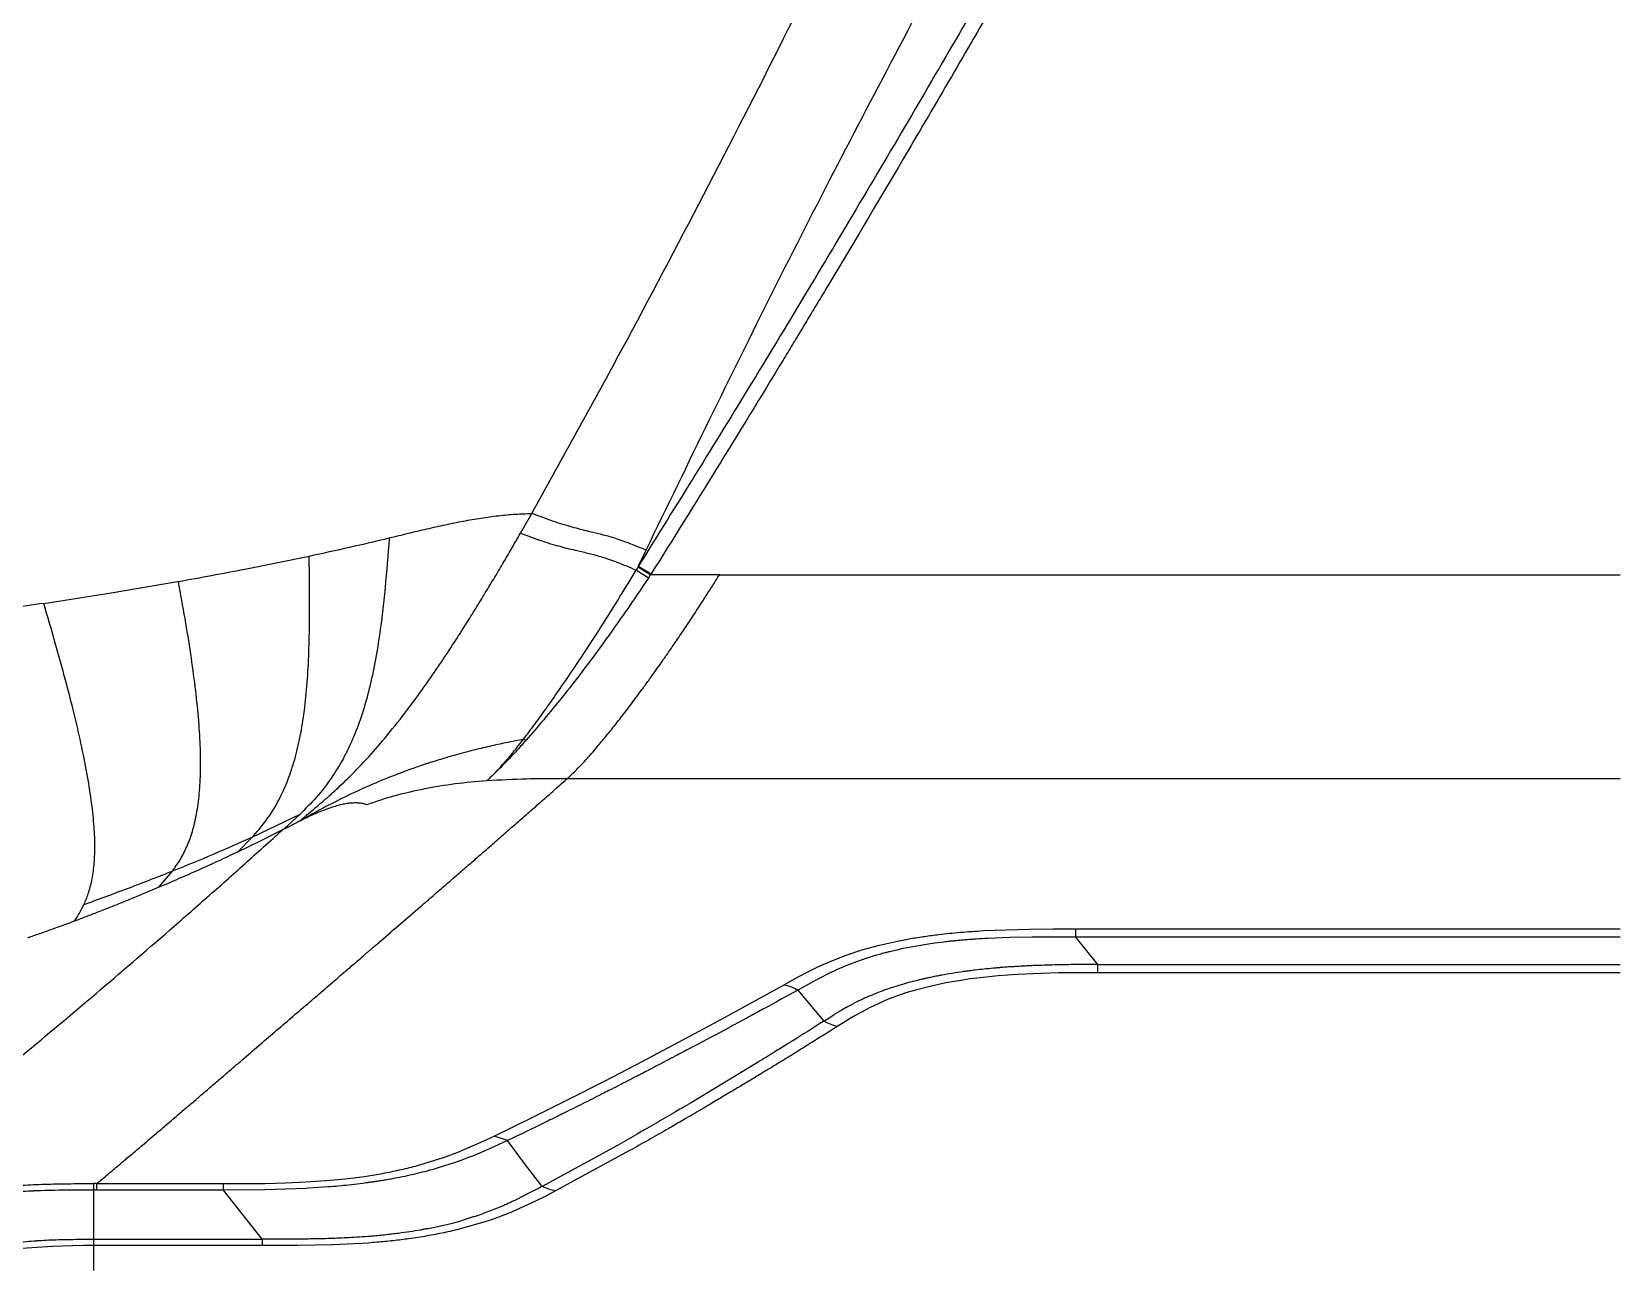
# Model space of a CAD drawing. Extents: x -51 to 27, y -13 to 136.
# Drawn here: x -25.5 to -11.68, y 14.67 to 25.45 of the extents above; entities that cross this region are included whole.
import ezdxf

# ---------------------------------------------------------------- set-up
doc = ezdxf.new("R2010")
doc.units = 0
doc.header["$MEASUREMENT"] = 0
doc.layers.add('GEOMETRY', color=2, linetype='Continuous', lineweight=25)

# ---------------------------------------------------------------- blocks, each defined once
blk = doc.blocks.new('2026 MONTERREY-BLOOM')
at = {"layer": 'GEOMETRY'}
for p, q in [((-9.569, -62.629), (-9.472, -62.457)), ((-11.968, -62.942), (-11.408, -62.828)), ((-8.542, -62.914), (-8.477, -62.778)), ((-8.547, -62.922), (-8.564, -62.95)), ((-8.543, -62.916), (-8.547, -62.922)), ((-8.542, -62.914), (-8.543, -62.916)), ((-8.454, -63.017), (-8.437, -62.991)), ((-8.437, -62.991), (-8.432, -62.983)), ((-7.838, -62.991), (-8.437, -62.991)), ((-7.838, -62.991), (0, -62.991)), ((-13.718, -63.24), (-13.131, -63.148)), ((-13.131, -63.148), (-12.553, -63.05)), ((-9.545, -64.424), (-9.52, -64.429)), ((0, -64.767), (-9.165, -64.767)), ((-11.491, -65.077), (-11.906, -65.277)), ((-11.64, -65.211), (-11.841, -65.312)), ((-12.033, -65.404), (-11.906, -65.277)), ((-11.841, -65.312), (-12.033, -65.404)), ((-12.716, -65.711), (-12.598, -65.571)), ((-12.716, -65.711), (-12.854, -65.769)), ((-6.447, -66.215), (-6.288, -66.179)), ((-5.963, -66.197), (-6.036, -66.208)), ((-5.939, -66.194), (-5.963, -66.197)), ((-5.885, -66.188), (-5.939, -66.194)), ((-5.542, -66.088), (-5.342, -66.08)), ((-5.311, -66.149), (-5.503, -66.156)), ((-5.342, -66.08), (-5.14, -66.075)), ((-5.118, -66.146), (-5.311, -66.149)), ((-5.14, -66.075), (-4.938, -66.073)), ((-5.016, -66.145), (-5.118, -66.146)), ((-4.964, -66.145), (-5.016, -66.145)), ((-4.913, -66.145), (-4.964, -66.145)), ((-4.938, -66.073), (-4.837, -66.073)), ((-4.808, -66.145), (-4.913, -66.145)), ((-4.837, -66.073), (-4.736, -66.073)), ((-4.736, -66.145), (-4.808, -66.145)), ((-4.736, -66.073), (0, -66.073)), ((-4.545, -66.384), (-4.736, -66.145)), ((0, -66.145), (-4.736, -66.145)), ((-6.861, -66.35), (-6.736, -66.302)), ((-6.736, -66.302), (-6.599, -66.256)), ((-6.555, -66.328), (-6.614, -66.348)), ((-6.599, -66.256), (-6.447, -66.215)), ((-6.525, -66.318), (-6.555, -66.328)), ((-6.51, -66.314), (-6.525, -66.318)), ((-6.494, -66.309), (-6.51, -66.314)), ((-6.257, -66.248), (-6.296, -66.257)), ((-6.206, -66.238), (-6.257, -66.248)), ((-6.036, -66.208), (-6.206, -66.238)), ((-7.18, -66.506), (-7.08, -66.453)), ((-7.08, -66.453), (-6.975, -66.4)), ((-6.975, -66.4), (-6.861, -66.35)), ((-6.899, -66.468), (-6.965, -66.501)), ((-6.725, -66.39), (-6.82, -66.43)), ((-6.614, -66.348), (-6.725, -66.39)), ((-5.412, -66.482), (-5.571, -66.498)), ((-5.244, -66.47), (-5.412, -66.482)), ((-5.04, -66.461), (-5.244, -66.47)), ((-4.888, -66.457), (-5.04, -66.461)), ((-4.718, -66.456), (-4.888, -66.457)), ((-4.545, -66.384), (0, -66.384)), ((0, -66.455), (-4.545, -66.455)), ((-7.884, -66.894), (-7.276, -66.56)), ((-7.276, -66.56), (-7.18, -66.506)), ((-7.073, -66.56), (-7.157, -66.606)), ((-7.157, -66.606), (-6.929, -66.875)), ((-7.019, -66.53), (-7.073, -66.56)), ((-6.965, -66.501), (-7.019, -66.53)), ((-6.121, -66.603), (-6.207, -66.628)), ((-6.032, -66.579), (-6.121, -66.603)), ((-5.867, -66.543), (-6.032, -66.579)), ((-5.737, -66.521), (-5.867, -66.543)), ((-5.656, -66.509), (-5.737, -66.521)), ((-5.571, -66.498), (-5.656, -66.509)), ((-6.532, -66.76), (-6.673, -66.836)), ((-6.37, -66.686), (-6.532, -66.76)), ((-6.207, -66.628), (-6.37, -66.686)), ((-8.506, -67.225), (-7.884, -66.894)), ((-6.929, -66.875), (-6.885, -66.847)), ((-6.885, -66.847), (-6.842, -66.82)), ((-6.74, -66.877), (-6.807, -66.919)), ((-6.673, -66.836), (-6.74, -66.877)), ((-8.832, -67.395), (-8.506, -67.225)), ((-7.501, -67.233), (-8.09, -67.589)), ((-9.142, -67.553), (-8.832, -67.395)), ((-9.468, -67.715), (-9.142, -67.553)), ((-9.639, -67.798), (-9.468, -67.715)), ((-9.8, -67.876), (-9.639, -67.798)), ((-10.12, -68.018), (-10.006, -67.971)), ((-10.006, -67.971), (-9.901, -67.924)), ((-9.832, -67.985), (-9.913, -68.02)), ((-9.901, -67.924), (-9.8, -67.876)), ((-9.684, -67.916), (-9.832, -67.985)), ((-9.684, -67.916), (-9.8, -67.876)), ((-9.534, -68.115), (-9.684, -67.916)), ((-8.615, -68), (-9.264, -68.353)), ((-8.732, -67.96), (-9.055, -68.139)), ((-10.484, -68.137), (-10.232, -68.06)), ((-10.138, -68.107), (-10.285, -68.154)), ((-10.232, -68.06), (-10.12, -68.018)), ((-10.08, -68.086), (-10.138, -68.107)), ((-10.051, -68.075), (-10.08, -68.086)), ((-10.037, -68.07), (-10.051, -68.075)), ((-10.03, -68.067), (-10.037, -68.07)), ((-10.023, -68.064), (-10.03, -68.067)), ((-9.988, -68.051), (-10.023, -68.064)), ((-9.913, -68.02), (-9.988, -68.051)), ((-9.382, -68.315), (-9.534, -68.115)), ((-9.055, -68.139), (-9.382, -68.315)), ((-11.615, -68.283), (-11.438, -68.276)), ((-11.438, -68.276), (-11.263, -68.264)), ((-11.263, -68.264), (-11.093, -68.248)), ((-11.093, -68.248), (-10.927, -68.227)), ((-10.927, -68.227), (-10.769, -68.201)), ((-13.256, -68.29), (-13.281, -68.29)), ((-13.281, -68.346), (-13.281, -68.29)), ((-13.281, -68.774), (-13.281, -68.346)), ((-13.256, -68.346), (-13.281, -68.346)), ((-13.256, -68.346), (-13.256, -68.29)), ((-13.256, -68.29), (-12.153, -68.29)), ((-12.153, -68.346), (-13.256, -68.346)), ((-12.153, -68.29), (-12.011, -68.289)), ((-12.153, -68.346), (-12.153, -68.29)), ((-11.79, -68.344), (-12.153, -68.346)), ((-11.817, -68.774), (-12.153, -68.346)), ((-12.011, -68.289), (-11.904, -68.289)), ((-11.904, -68.289), (-11.794, -68.288)), ((-11.794, -68.288), (-11.615, -68.283)), ((-11.432, -68.332), (-11.79, -68.344)), ((-11.418, -68.331), (-11.432, -68.332)), ((-11.241, -68.319), (-11.418, -68.331)), ((-10.938, -68.288), (-11.065, -68.303)), ((-9.35, -68.398), (-9.44, -68.444)), ((-9.264, -68.353), (-9.35, -68.398)), ((-9.44, -68.444), (-9.635, -68.533)), ((-10.371, -68.681), (-10.29, -68.664)), ((-10.29, -68.664), (-10.255, -68.656)), ((-10.255, -68.656), (-10.239, -68.653)), ((-10.239, -68.653), (-10.225, -68.649)), ((-10.225, -68.649), (-10.173, -68.637)), ((-10.173, -68.637), (-10.13, -68.625)), ((-10.13, -68.625), (-10.087, -68.613)), ((-9.889, -68.627), (-10.094, -68.685)), ((-13.468, -68.831), (-13.642, -68.836)), ((-13.376, -68.83), (-13.468, -68.831)), ((-13.281, -68.83), (-13.376, -68.83)), ((-13.281, -68.83), (-13.281, -68.774)), ((-13.281, -68.774), (-11.817, -68.774)), ((-13.281, -69.045), (-13.281, -68.83)), ((-11.817, -68.83), (-13.281, -68.83)), ((-11.817, -68.774), (-11.817, -68.83)), ((-11.665, -68.83), (-11.817, -68.83)), ((-11.511, -68.829), (-11.665, -68.83)), ((-11.356, -68.827), (-11.511, -68.829)), ((-11.201, -68.823), (-11.356, -68.827)), ((-10.892, -68.807), (-11.201, -68.823)), ((-13.642, -68.836), (-13.956, -68.859))]:
    blk.add_line(p, q, dxfattribs=at)
for points, knots in [([(36.859, -38.985), (36.859, -39.022), (36.859, -39.104), (36.859, -39.239), (36.859, -39.396), (36.859, -39.568), (36.859, -39.736), (36.859, -39.877), (36.859, -39.976), (36.859, -40.077), (36.859, -40.194), (36.859, -40.34), (36.859, -40.483), (36.859, -40.621), (36.859, -40.823), (36.859, -41.098), (36.859, -41.453), (36.859, -41.82), (36.858, -42.212), (36.858, -42.618), (36.857, -43.039), (36.855, -43.462), (36.854, -43.893), (36.852, -44.335), (36.849, -45.064), (36.843, -46.07), (36.836, -47.022), (36.831, -47.633), (36.828, -47.913), (36.826, -48.213), (36.822, -48.535), (36.819, -48.88), (36.815, -49.226), (36.807, -49.906), (36.793, -50.909), (36.772, -52.226), (36.748, -53.511), (36.723, -54.715), (36.695, -55.842), (36.674, -56.641), (36.659, -57.171), (36.651, -57.441), (36.643, -57.709), (36.634, -57.975), (36.626, -58.239), (36.607, -58.826), (36.576, -59.723), (36.54, -60.635), (36.515, -61.236), (36.502, -61.54), (36.489, -61.84), (36.474, -62.155), (36.458, -62.501), (36.434, -63.003), (36.402, -63.633), (36.361, -64.364), (36.324, -64.988), (36.291, -65.509), (36.264, -65.92), (36.245, -66.194), (36.235, -66.339), (36.232, -66.374), (36.23, -66.409), (36.227, -66.443), (36.224, -66.478), (36.222, -66.512), (36.219, -66.547), (36.202, -66.781), (36.169, -67.208), (36.117, -67.82), (36.064, -68.396), (36.011, -68.934), (35.958, -69.431), (35.907, -69.882), (35.858, -70.263), (35.795, -70.569), (35.731, -70.824), (35.665, -71.043), (35.608, -71.209), (35.566, -71.323), (35.532, -71.409), (35.497, -71.495), (35.461, -71.58), (35.423, -71.664), (35.351, -71.817), (35.28, -71.955), (35.211, -72.079), (35.186, -72.123), (35.158, -72.17), (35.119, -72.236), (34.999, -72.43), (34.784, -72.739), (34.483, -73.096), (34.184, -73.398), (33.895, -73.652), (33.59, -73.886), (33.269, -74.098), (32.934, -74.287), (32.564, -74.465), (32.157, -74.623), (31.712, -74.754), (31.259, -74.849), (30.8, -74.902), (30.344, -74.954), (29.886, -75.002), (29.441, -75.046), (29.006, -75.087), (28.583, -75.124), (28.161, -75.158), (27.739, -75.191), (27.315, -75.223), (26.731, -75.263), (25.992, -75.311), (25.095, -75.363), (24.191, -75.41), (23.309, -75.453), (22.377, -75.495), (21.391, -75.536), (20.304, -75.576), (19.184, -75.614), (18.079, -75.647), (16.991, -75.677), (16.207, -75.696), (15.689, -75.708), (15.444, -75.713), (15.198, -75.719), (14.951, -75.724), (14.703, -75.729), (14.453, -75.734), (13.759, -75.748), (12.604, -75.768), (11.388, -75.786), (10.554, -75.796), (10.116, -75.801), (9.68, -75.806), (9.248, -75.81), (8.828, -75.814), (8.28, -75.819), (7.585, -75.825), (6.735, -75.83), (5.853, -75.835), (4.966, -75.839), (3.975, -75.842), (2.91, -75.844), (1.754, -75.846), (0.609, -75.847), (-0.455, -75.847), (-1.44, -75.846), (-2.343, -75.845), (-3.238, -75.843), (-3.829, -75.842), (-4.118, -75.841)], [0, 0, 0, 0, 0.0015205, 0.0033457, 0.0054756, 0.007915, 0.0103829, 0.0122963, 0.0136552, 0.0144139, 0.0164289, 0.0184285, 0.0203659, 0.0222411, 0.0240541, 0.0286038, 0.0334271, 0.0385312, 0.0435423, 0.0493867, 0.0550992, 0.0606799, 0.0666233, 0.0726617, 0.0786535, 0.0963497, 0.113627, 0.1174481, 0.121248, 0.1250268, 0.1296573, 0.1343866, 0.1390883, 0.1437626, 0.1620811, 0.1799649, 0.1974138, 0.2144282, 0.2290414, 0.2433183, 0.2470019, 0.2506624, 0.2542999, 0.2579143, 0.2615057, 0.265074, 0.2818429, 0.2980744, 0.3022367, 0.3063621, 0.3104507, 0.3145025, 0.3191882, 0.3245637, 0.3349686, 0.3449124, 0.3543951, 0.3604013, 0.3662067, 0.3711496, 0.3716267, 0.3721023, 0.3725764, 0.3730489, 0.37352, 0.3739896, 0.3744577, 0.3749243, 0.3835541, 0.3918977, 0.3999554, 0.4071383, 0.4139151, 0.4202961, 0.4256539, 0.4295637, 0.4329884, 0.436386, 0.4388658, 0.4401192, 0.4413721, 0.4426249, 0.443878, 0.4451317, 0.4463864, 0.4507691, 0.4514578, 0.4521466, 0.4528356, 0.4537108, 0.455254, 0.4621392, 0.4690242, 0.4742408, 0.4794587, 0.4846756, 0.4898923, 0.4951112, 0.5003286, 0.5066101, 0.5128922, 0.519174, 0.5254609, 0.5317008, 0.5378835, 0.5442016, 0.5499516, 0.55566, 0.5615042, 0.5671845, 0.5729289, 0.5788098, 0.5910574, 0.6030653, 0.6154142, 0.6279319, 0.6390692, 0.6533928, 0.6681633, 0.6833808, 0.6990455, 0.7132005, 0.7277021, 0.7310052, 0.7343258, 0.7376638, 0.7410194, 0.7443924, 0.7477829, 0.7511908, 0.7726989, 0.7948379, 0.8007406, 0.8066865, 0.8126757, 0.8184869, 0.8242755, 0.829799, 0.8408264, 0.8525895, 0.8644161, 0.8767764, 0.8887042, 0.904785, 0.9201624, 0.9358208, 0.9514061, 0.963534, 0.9759348, 0.9882033, 1, 1, 1, 1]), ([(36.643, -38.985), (36.643, -39.828), (36.644, -41.551), (36.638, -44.154), (36.623, -46.796), (36.598, -49.436), (36.56, -52.073), (36.508, -54.709), (36.443, -57.234), (36.364, -59.65), (36.27, -61.957), (36.155, -64.262), (36.031, -66.228), (35.9, -67.852), (35.802, -68.877), (35.716, -69.638), (35.663, -70.134), (35.567, -70.618), (35.44, -71.049), (35.293, -71.432), (35.137, -71.768), (34.958, -72.092), (34.757, -72.403), (34.535, -72.7), (34.293, -72.981), (34.032, -73.244), (33.754, -73.488), (33.46, -73.713), (33.15, -73.917), (32.828, -74.099), (32.47, -74.269), (32.078, -74.421), (31.65, -74.547), (31.21, -74.637), (30.76, -74.689), (30.304, -74.741), (29.845, -74.789), (29.117, -74.861), (28.118, -74.947), (26.517, -75.064), (24.581, -75.177), (22.165, -75.291), (19.603, -75.387), (16.893, -75.466), (14.119, -75.527), (11.282, -75.573), (9.295, -75.594), (8.222, -75.603), (8.062, -75.605), (7.902, -75.606), (7.75, -75.607), (7.619, -75.608), (7.509, -75.609), (7.406, -75.61), (7.287, -75.61), (6.823, -75.614), (5.731, -75.62), (3.332, -75.628), (-0.049, -75.632), (-2.762, -75.627), (-4.118, -75.625)], [0, 0, 0, 0, 0.034488, 0.070526, 0.106569, 0.142591, 0.178588, 0.214528, 0.250471, 0.281965, 0.313469, 0.344975, 0.376447, 0.394063, 0.411668, 0.418581, 0.425411, 0.432079, 0.438744, 0.443794, 0.448844, 0.453894, 0.458943, 0.463993, 0.469043, 0.474092, 0.479142, 0.484192, 0.489242, 0.494293, 0.499343, 0.505424, 0.511505, 0.517586, 0.523766, 0.530042, 0.536349, 0.542658, 0.560012, 0.577374, 0.608371, 0.639386, 0.67635, 0.71332, 0.75032, 0.789907, 0.829466, 0.831649, 0.833831, 0.836013, 0.838185, 0.84005, 0.841408, 0.842657, 0.844259, 0.846315, 0.861623, 0.88897, 0.944497, 1, 1, 1, 1]), ([(-4.702, -56.446), (-5.012, -56.991), (-5.632, -58.081), (-6.583, -59.703), (-7.549, -61.317), (-8.211, -62.382), (-8.542, -62.914)], [0, 0, 0, 0, 0.249968, 0.49996, 0.750018, 1, 1, 1, 1]), ([(-4.589, -56.51), (-4.858, -56.983), (-5.388, -57.915), (-6.155, -59.232), (-6.68, -60.117), (-6.963, -60.589), (-7.04, -60.717), (-7.106, -60.827), (-7.161, -60.917), (-7.203, -60.988), (-7.244, -61.055), (-7.463, -61.417), (-7.856, -62.061), (-8.242, -62.679), (-8.432, -62.983)], [0, 0, 0, 0, 0.216917, 0.427304, 0.607056, 0.626919, 0.646717, 0.666452, 0.678175, 0.688728, 0.69926, 0.709773, 0.856919, 1, 1, 1, 1]), ([(-9.472, -62.457), (-9.223, -62.009), (-8.728, -61.117), (-8.015, -59.767), (-7.321, -58.415), (-6.874, -57.507), (-6.651, -57.054)], [0, 0, 0, 0, 0.251943, 0.501068, 0.75051, 1, 1, 1, 1]), ([(-8.477, -62.778), (-8.293, -62.398), (-7.928, -61.644), (-7.375, -60.523), (-6.811, -59.419), (-6.235, -58.324), (-5.852, -57.597), (-5.66, -57.234)], [0, 0, 0, 0, 0.202227, 0.401842, 0.601339, 0.800714, 1, 1, 1, 1]), ([(-10.711, -62.67), (-10.656, -62.657), (-10.547, -62.63), (-10.384, -62.591), (-10.224, -62.555), (-10.092, -62.528), (-9.99, -62.51), (-9.913, -62.497), (-9.838, -62.486), (-9.762, -62.477), (-9.687, -62.469), (-9.614, -62.463), (-9.543, -62.46), (-9.495, -62.458), (-9.472, -62.457)], [0, 0, 0, 0, 0.124993, 0.249986, 0.378048, 0.500004, 0.562892, 0.625003, 0.687225, 0.750004, 0.814111, 0.875007, 0.937503, 1, 1, 1, 1]), ([(-8.477, -62.778), (-8.531, -62.755), (-8.64, -62.709), (-8.767, -62.667), (-8.877, -62.637), (-8.99, -62.611), (-9.117, -62.579), (-9.277, -62.531), (-9.407, -62.482), (-9.472, -62.457)], [0, 0, 0, 0, 0.124652, 0.249574, 0.374272, 0.498918, 0.665185, 0.832865, 1, 1, 1, 1]), ([(-11.495, -65.137), (-11.477, -65.122), (-11.442, -65.092), (-11.386, -65.045), (-11.327, -64.996), (-11.265, -64.943), (-11.202, -64.887), (-11.138, -64.827), (-11.042, -64.736), (-10.912, -64.602), (-10.746, -64.411), (-10.59, -64.216), (-10.447, -64.023), (-10.319, -63.842), (-10.191, -63.65), (-10.078, -63.475), (-9.98, -63.319), (-9.896, -63.183), (-9.814, -63.047), (-9.733, -62.912), (-9.652, -62.773), (-9.598, -62.679), (-9.569, -62.629)], [0, 0, 0, 0, 0.035755, 0.0714179, 0.1071353, 0.1432993, 0.1794997, 0.2150496, 0.2499818, 0.3334106, 0.4166494, 0.5000258, 0.56191, 0.6250643, 0.6861844, 0.7500732, 0.7911735, 0.8326818, 0.875053, 0.9157449, 0.955247, 1, 1, 1, 1]), ([(-10.711, -62.67), (-10.723, -62.816), (-10.746, -63.107), (-10.788, -63.475), (-10.838, -63.774), (-10.89, -64.013), (-10.954, -64.23), (-11.028, -64.425), (-11.112, -64.597), (-11.217, -64.77), (-11.345, -64.934), (-11.443, -65.03), (-11.491, -65.077)], [0, 0, 0, 0, 0.1331324, 0.2642339, 0.3506503, 0.4362329, 0.5208643, 0.6044083, 0.6867125, 0.7676318, 0.886013, 1, 1, 1, 1]), ([(-11.408, -62.828), (-11.29, -62.802), (-11.054, -62.751), (-10.825, -62.697), (-10.711, -62.67)], [0, 0, 0, 0, 0.501606, 1, 1, 1, 1]), ([(-9.569, -62.629), (-9.505, -62.653), (-9.376, -62.701), (-9.217, -62.748), (-9.089, -62.778), (-8.974, -62.804), (-8.861, -62.835), (-8.731, -62.878), (-8.62, -62.926), (-8.564, -62.95)], [0, 0, 0, 0, 0.167133, 0.334828, 0.501098, 0.625741, 0.750431, 0.875341, 1, 1, 1, 1]), ([(-11.906, -65.277), (-11.865, -65.231), (-11.782, -65.137), (-11.679, -64.973), (-11.599, -64.798), (-11.539, -64.624), (-11.49, -64.426), (-11.452, -64.205), (-11.426, -63.962), (-11.411, -63.701), (-11.404, -63.423), (-11.404, -63.131), (-11.407, -62.929), (-11.408, -62.828)], [0, 0, 0, 0, 0.115619, 0.234258, 0.314761, 0.396318, 0.478941, 0.562663, 0.647532, 0.733599, 0.820953, 0.909706, 1, 1, 1, 1]), ([(-12.546, -63.049), (-12.449, -63.032), (-12.255, -62.997), (-12.064, -62.96), (-11.968, -62.942)], [0, 0, 0, 0, 0.496505, 1, 1, 1, 1]), ([(-9.545, -64.425), (-9.511, -64.38), (-9.444, -64.292), (-9.336, -64.142), (-9.223, -63.98), (-9.102, -63.802), (-8.974, -63.609), (-8.84, -63.401), (-8.702, -63.18), (-8.611, -63.027), (-8.564, -62.95)], [0, 0, 0, 0, 0.1148283, 0.229166, 0.3459762, 0.4671598, 0.5935364, 0.7250882, 0.8609494, 1, 1, 1, 1]), ([(-8.454, -63.017), (-8.52, -63.115), (-8.651, -63.307), (-8.844, -63.581), (-9.029, -63.831), (-9.204, -64.055), (-9.369, -64.256), (-9.47, -64.372), (-9.52, -64.43)], [0, 0, 0, 0, 0.183962, 0.36213, 0.531875, 0.692609, 0.846601, 1, 1, 1, 1]), ([(-9.165, -64.767), (-9.141, -64.745), (-9.091, -64.699), (-9.001, -64.604), (-8.912, -64.502), (-8.827, -64.399), (-8.748, -64.301), (-8.661, -64.189), (-8.583, -64.086), (-8.516, -63.995), (-8.46, -63.919), (-8.405, -63.842), (-8.35, -63.764), (-8.294, -63.684), (-8.227, -63.587), (-8.156, -63.482), (-8.093, -63.387), (-8.049, -63.32), (-8.017, -63.271), (-7.987, -63.224), (-7.954, -63.174), (-7.923, -63.125), (-7.893, -63.079), (-7.865, -63.034), (-7.847, -63.005), (-7.838, -62.991)], [0, 0, 0, 0, 0.078357, 0.161277, 0.248932, 0.305879, 0.366416, 0.430569, 0.498358, 0.534619, 0.573339, 0.614517, 0.649146, 0.686771, 0.729955, 0.784995, 0.832427, 0.858745, 0.874726, 0.897931, 0.920205, 0.941549, 0.961963, 0.981447, 1, 1, 1, 1]), ([(-8.564, -62.95), (-8.547, -62.961), (-8.513, -62.981), (-8.473, -63.005), (-8.454, -63.017)], [0, 0, 0, 0, 0.526641, 1, 1, 1, 1]), ([(-12.598, -65.571), (-12.576, -65.539), (-12.531, -65.476), (-12.472, -65.363), (-12.423, -65.23), (-12.386, -65.076), (-12.362, -64.899), (-12.351, -64.698), (-12.354, -64.476), (-12.37, -64.23), (-12.399, -63.964), (-12.438, -63.676), (-12.488, -63.37), (-12.526, -63.157), (-12.546, -63.049)], [0, 0, 0, 0, 0.0822867, 0.1634717, 0.2436015, 0.3229183, 0.4018841, 0.4811069, 0.5613238, 0.6432771, 0.7276422, 0.8149749, 0.905677, 1, 1, 1, 1]), ([(-12.553, -63.05), (-12.551, -63.05), (-12.549, -63.049), (-12.547, -63.049), (-12.546, -63.049)], [0, 0, 0, 0, 0.500006, 1, 1, 1, 1]), ([(-13.718, -63.24), (-13.814, -63.254), (-13.914, -63.269), (-14.039, -63.288), (-14.136, -63.302), (-14.229, -63.316), (-14.298, -63.326)], [0, 0, 0, 0, 0.499998, 0.517478, 0.647239, 1, 1, 1, 1]), ([(-13.37, -65.864), (-13.356, -65.833), (-13.329, -65.77), (-13.298, -65.656), (-13.278, -65.523), (-13.271, -65.367), (-13.277, -65.186), (-13.299, -64.98), (-13.335, -64.748), (-13.385, -64.491), (-13.45, -64.21), (-13.528, -63.906), (-13.618, -63.581), (-13.684, -63.355), (-13.718, -63.24)], [0, 0, 0, 0, 0.083794, 0.1654, 0.245134, 0.323523, 0.401288, 0.479297, 0.558486, 0.63977, 0.723969, 0.811758, 0.903645, 1, 1, 1, 1]), ([(-9.545, -64.425), (-9.58, -64.431), (-9.66, -64.446), (-9.788, -64.473), (-9.923, -64.504), (-10.041, -64.534), (-10.146, -64.563), (-10.268, -64.598), (-10.4, -64.64), (-10.586, -64.705), (-10.796, -64.786), (-11.039, -64.895), (-11.27, -65.011), (-11.418, -65.094), (-11.495, -65.137)], [0, 0, 0, 0, 0.049621, 0.114386, 0.184816, 0.245702, 0.285602, 0.338845, 0.426711, 0.482359, 0.621077, 0.74902, 0.869011, 1, 1, 1, 1]), ([(-9.843, -64.765), (-9.832, -64.755), (-9.814, -64.739), (-9.792, -64.716), (-9.776, -64.698), (-9.759, -64.681), (-9.737, -64.657), (-9.712, -64.629), (-9.68, -64.592), (-9.643, -64.548), (-9.596, -64.491), (-9.563, -64.448), (-9.545, -64.424)], [0, 0, 0, 0, 0.125827, 0.208517, 0.248067, 0.309636, 0.387653, 0.47618, 0.560203, 0.706866, 0.831442, 1, 1, 1, 1]), ([(-9.52, -64.429), (-9.546, -64.459), (-9.595, -64.514), (-9.665, -64.589), (-9.729, -64.655), (-9.791, -64.716), (-9.825, -64.749), (-9.843, -64.765)], [0, 0, 0, 0, 0.209041, 0.400232, 0.601042, 0.794442, 1, 1, 1, 1]), ([(-13.256, -68.29), (-13.235, -68.272), (-13.198, -68.242), (-13.146, -68.198), (-13.098, -68.157), (-13.049, -68.116), (-13.001, -68.075), (-12.954, -68.036), (-12.907, -67.996), (-12.852, -67.949), (-12.789, -67.896), (-12.726, -67.842), (-12.666, -67.791), (-12.609, -67.742), (-12.543, -67.686), (-12.468, -67.622), (-12.382, -67.549), (-12.294, -67.473), (-12.208, -67.399), (-12.126, -67.329), (-12.049, -67.263), (-11.904, -67.138), (-11.688, -66.953), (-11.477, -66.772), (-11.337, -66.652), (-11.27, -66.594), (-11.209, -66.542), (-11.154, -66.494), (-11.106, -66.453), (-11.061, -66.415), (-10.995, -66.358), (-10.941, -66.311), (-10.897, -66.273), (-10.886, -66.264), (-10.875, -66.255), (-10.861, -66.242), (-10.841, -66.225), (-10.815, -66.203), (-10.737, -66.135), (-10.613, -66.028), (-10.46, -65.896), (-10.329, -65.783), (-10.22, -65.689), (-10.119, -65.602), (-10.025, -65.52), (-9.928, -65.436), (-9.827, -65.348), (-9.721, -65.255), (-9.614, -65.162), (-9.506, -65.067), (-9.397, -64.971), (-9.283, -64.871), (-9.206, -64.803), (-9.165, -64.767)], [0, 0, 0, 0, 0.014779, 0.026334, 0.037094, 0.049527, 0.061512, 0.071924, 0.083134, 0.095306, 0.111972, 0.12848, 0.141584, 0.155407, 0.169949, 0.18954, 0.210302, 0.232233, 0.25421, 0.272908, 0.291788, 0.310848, 0.378978, 0.449318, 0.465412, 0.481618, 0.497936, 0.51044, 0.52192, 0.532904, 0.543392, 0.570064, 0.572816, 0.575519, 0.578173, 0.580779, 0.585765, 0.592886, 0.599956, 0.643014, 0.684117, 0.712278, 0.739442, 0.763998, 0.786788, 0.808957, 0.835794, 0.86166, 0.887801, 0.914943, 0.942342, 0.969013, 1, 1, 1, 1]), ([(-9.864, -64.784), (-9.955, -64.792), (-10.137, -64.808), (-10.403, -64.852), (-10.661, -64.911), (-10.826, -64.965), (-10.908, -64.992)], [0, 0, 0, 0, 0.2585238, 0.5113532, 0.7588205, 1, 1, 1, 1]), ([(-9.864, -64.784), (-9.86, -64.781), (-9.853, -64.775), (-9.846, -64.769), (-9.843, -64.766)], [0, 0, 0, 0, 0.4928382, 1, 1, 1, 1]), ([(-9.165, -64.767), (-9.165, -64.767), (-9.168, -64.767), (-9.176, -64.767), (-9.206, -64.767), (-9.32, -64.767), (-9.545, -64.767), (-9.747, -64.778), (-9.864, -64.784)], [0, 0, 0, 0, 0.001207, 0.010404, 0.035679, 0.130855, 0.500024, 1, 1, 1, 1]), ([(-11.545, -65.127), (-11.535, -65.119), (-11.517, -65.102), (-11.499, -65.085), (-11.491, -65.077)], [0, 0, 0, 0, 0.500571, 1, 1, 1, 1]), ([(-10.908, -64.992), (-10.917, -64.989), (-10.936, -64.983), (-10.968, -64.978), (-11.005, -64.977), (-11.045, -64.978), (-11.089, -64.984), (-11.135, -64.993), (-11.181, -65.006), (-11.228, -65.021), (-11.278, -65.039), (-11.329, -65.06), (-11.383, -65.083), (-11.438, -65.109), (-11.476, -65.128), (-11.495, -65.137)], [0, 0, 0, 0, 0.084366, 0.16668, 0.249982, 0.333941, 0.416628, 0.49999, 0.571395, 0.642374, 0.713471, 0.786179, 0.85742, 0.927857, 1, 1, 1, 1]), ([(-16.247, -69.006), (-16.171, -68.952), (-16.019, -68.845), (-15.797, -68.681), (-15.579, -68.517), (-15.36, -68.349), (-15.143, -68.179), (-14.912, -67.996), (-14.669, -67.802), (-14.415, -67.595), (-14.16, -67.386), (-13.776, -67.068), (-13.262, -66.636), (-12.782, -66.223), (-12.46, -65.942), (-12.295, -65.797), (-12.131, -65.652), (-11.967, -65.506), (-11.804, -65.359), (-11.695, -65.261), (-11.64, -65.211)], [0, 0, 0, 0, 0.046299, 0.092775, 0.139266, 0.184925, 0.232526, 0.27923, 0.334077, 0.389703, 0.444303, 0.5, 0.640048, 0.780142, 0.816858, 0.853443, 0.889956, 0.926631, 0.963101, 1, 1, 1, 1]), ([(-11.633, -65.208), (-11.635, -65.208), (-11.637, -65.209), (-11.639, -65.211), (-11.64, -65.211)], [0, 0, 0, 0, 0.500002, 1, 1, 1, 1]), ([(-11.633, -65.208), (-11.625, -65.2), (-11.61, -65.186), (-11.594, -65.172), (-11.586, -65.164)], [0, 0, 0, 0, 0.500152, 1, 1, 1, 1]), ([(-11.586, -65.164), (-11.579, -65.158), (-11.565, -65.146), (-11.551, -65.133), (-11.545, -65.127)], [0, 0, 0, 0, 0.500267, 1, 1, 1, 1]), ([(-11.906, -65.277), (-12.017, -65.326), (-12.238, -65.426), (-12.478, -65.523), (-12.598, -65.571)], [0, 0, 0, 0, 0.5002772, 1, 1, 1, 1]), ([(-12.038, -65.407), (-12.092, -65.432), (-12.2, -65.484), (-12.314, -65.535), (-12.37, -65.561)], [0, 0, 0, 0, 0.5000001, 1, 1, 1, 1]), ([(-12.033, -65.404), (-12.034, -65.405), (-12.035, -65.406), (-12.037, -65.406), (-12.038, -65.407)], [0, 0, 0, 0, 0.500063, 1, 1, 1, 1]), ([(-12.598, -65.571), (-12.722, -65.62), (-12.969, -65.717), (-13.237, -65.815), (-13.37, -65.864)], [0, 0, 0, 0, 0.503093, 1, 1, 1, 1]), ([(-12.37, -65.561), (-12.427, -65.586), (-12.512, -65.623), (-12.628, -65.674), (-12.686, -65.699), (-12.716, -65.711)], [0, 0, 0, 0, 0.499993, 0.749997, 1, 1, 1, 1]), ([(-12.854, -65.769), (-12.886, -65.783), (-12.952, -65.81), (-13.018, -65.837), (-13.052, -65.85)], [0, 0, 0, 0, 0.499998, 1, 1, 1, 1]), ([(-13.449, -66.005), (-13.435, -65.983), (-13.408, -65.938), (-13.383, -65.889), (-13.37, -65.864)], [0, 0, 0, 0, 0.5055639, 1, 1, 1, 1]), ([(-13.553, -66.044), (-13.57, -66.05), (-13.604, -66.062), (-13.639, -66.075), (-13.656, -66.081)], [0, 0, 0, 0, 0.500663, 1, 1, 1, 1]), ([(-13.449, -66.005), (-13.466, -66.012), (-13.501, -66.025), (-13.535, -66.037), (-13.553, -66.044)], [0, 0, 0, 0, 0.501463, 1, 1, 1, 1]), ([(-13.656, -66.081), (-13.69, -66.093), (-13.757, -66.117), (-13.825, -66.14), (-13.859, -66.151)], [0, 0, 0, 0, 0.499719, 1, 1, 1, 1]), ([(-6.288, -66.179), (-6.269, -66.175), (-6.231, -66.168), (-6.173, -66.157), (-6.113, -66.147), (-6.053, -66.138), (-5.992, -66.13), (-5.951, -66.125), (-5.93, -66.122)], [0, 0, 0, 0, 0.167227, 0.333156, 0.499998, 0.672455, 0.833254, 1, 1, 1, 1]), ([(-5.93, -66.122), (-5.868, -66.115), (-5.741, -66.101), (-5.609, -66.093), (-5.542, -66.088)], [0, 0, 0, 0, 0.491581, 1, 1, 1, 1]), ([(-5.701, -66.169), (-5.717, -66.171), (-5.744, -66.173), (-5.773, -66.176), (-5.788, -66.177), (-5.792, -66.178), (-5.793, -66.178), (-5.795, -66.178), (-5.811, -66.179), (-5.841, -66.183), (-5.87, -66.186), (-5.885, -66.188)], [0, 0, 0, 0, 0.249998, 0.432878, 0.480863, 0.494035, 0.497918, 0.500001, 0.526321, 0.750002, 1, 1, 1, 1]), ([(-5.503, -66.156), (-5.536, -66.158), (-5.57, -66.16), (-5.603, -66.162), (-5.604, -66.162), (-5.609, -66.162), (-5.625, -66.164), (-5.656, -66.166), (-5.685, -66.168), (-5.701, -66.169)], [0, 0, 0, 0, 0.499988, 0.500467, 0.504748, 0.517089, 0.564503, 0.749996, 1, 1, 1, 1]), ([(-6.296, -66.257), (-6.313, -66.261), (-6.342, -66.268), (-6.374, -66.276), (-6.39, -66.28), (-6.412, -66.286), (-6.439, -66.293), (-6.468, -66.301), (-6.484, -66.306), (-6.491, -66.308), (-6.493, -66.309), (-6.494, -66.309), (-6.494, -66.309), (-6.494, -66.309)], [0, 0, 0, 0, 0.2499915, 0.4193922, 0.4708352, 0.4999991, 0.7499992, 0.8749993, 0.9657229, 0.9899329, 0.9967354, 0.99881, 1, 1, 1, 1]), ([(-6.82, -66.43), (-6.833, -66.437), (-6.847, -66.443), (-6.862, -66.45), (-6.869, -66.453), (-6.881, -66.459), (-6.893, -66.464), (-6.899, -66.468)], [0, 0, 0, 0, 0.4999997, 0.5074141, 0.5705164, 0.7500002, 1, 1, 1, 1]), ([(-5.812, -66.46), (-5.845, -66.465), (-5.878, -66.471), (-5.925, -66.48), (-5.956, -66.486), (-5.985, -66.492), (-6, -66.495)], [0, 0, 0, 0, 0.4999982, 0.5256432, 0.7500009, 1, 1, 1, 1]), ([(-5.613, -66.432), (-5.63, -66.434), (-5.659, -66.438), (-5.691, -66.442), (-5.708, -66.444), (-5.746, -66.45), (-5.78, -66.455), (-5.812, -66.46)], [0, 0, 0, 0, 0.250007, 0.424977, 0.474988, 0.500021, 1, 1, 1, 1]), ([(-5.457, -66.416), (-5.483, -66.418), (-5.536, -66.423), (-5.588, -66.429), (-5.613, -66.432)], [0, 0, 0, 0, 0.500429, 1, 1, 1, 1]), ([(-5.427, -66.413), (-5.432, -66.414), (-5.442, -66.414), (-5.452, -66.415), (-5.457, -66.416)], [0, 0, 0, 0, 0.500044, 1, 1, 1, 1]), ([(-5.412, -66.412), (-5.414, -66.412), (-5.419, -66.412), (-5.424, -66.413), (-5.427, -66.413)], [0, 0, 0, 0, 0.500012, 1, 1, 1, 1]), ([(-5.397, -66.41), (-5.399, -66.411), (-5.404, -66.411), (-5.409, -66.412), (-5.412, -66.412)], [0, 0, 0, 0, 0.500004, 1, 1, 1, 1]), ([(-5.297, -66.403), (-5.313, -66.404), (-5.347, -66.407), (-5.38, -66.409), (-5.397, -66.41)], [0, 0, 0, 0, 0.499697, 1, 1, 1, 1]), ([(-5.25, -66.4), (-5.257, -66.401), (-5.273, -66.402), (-5.289, -66.403), (-5.297, -66.403)], [0, 0, 0, 0, 0.499754, 1, 1, 1, 1]), ([(-5.202, -66.397), (-5.21, -66.398), (-5.226, -66.399), (-5.242, -66.4), (-5.25, -66.4)], [0, 0, 0, 0, 0.499831, 1, 1, 1, 1]), ([(-5.108, -66.393), (-5.124, -66.394), (-5.155, -66.395), (-5.187, -66.397), (-5.202, -66.397)], [0, 0, 0, 0, 0.499674, 1, 1, 1, 1]), ([(-4.919, -66.387), (-4.95, -66.388), (-5.014, -66.389), (-5.076, -66.392), (-5.108, -66.393)], [0, 0, 0, 0, 0.499998, 1, 1, 1, 1]), ([(-4.732, -66.384), (-4.763, -66.384), (-4.825, -66.385), (-4.888, -66.386), (-4.919, -66.387)], [0, 0, 0, 0, 0.5, 1, 1, 1, 1]), ([(-4.65, -66.384), (-4.664, -66.384), (-4.691, -66.384), (-4.718, -66.384), (-4.732, -66.384)], [0, 0, 0, 0, 0.500008, 1, 1, 1, 1]), ([(-4.545, -66.384), (-4.563, -66.384), (-4.598, -66.384), (-4.633, -66.384), (-4.65, -66.384)], [0, 0, 0, 0, 0.501857, 1, 1, 1, 1]), ([(-7.157, -66.606), (-7.257, -66.661), (-7.358, -66.717), (-7.466, -66.776), (-7.516, -66.803), (-7.616, -66.858), (-7.711, -66.908), (-7.761, -66.936)], [0, 0, 0, 0, 0.5, 0.504363, 0.536762, 0.75, 1, 1, 1, 1]), ([(-7.276, -66.56), (-7.256, -66.564), (-7.215, -66.573), (-7.176, -66.595), (-7.157, -66.606)], [0, 0, 0, 0, 0.5, 1, 1, 1, 1]), ([(-6.314, -66.577), (-6.335, -66.584), (-6.369, -66.595), (-6.409, -66.609), (-6.467, -66.631), (-6.509, -66.648), (-6.545, -66.663)], [0, 0, 0, 0, 0.250011, 0.412341, 0.500035, 1, 1, 1, 1]), ([(-6.237, -66.553), (-6.25, -66.557), (-6.276, -66.565), (-6.302, -66.573), (-6.314, -66.577)], [0, 0, 0, 0, 0.499127, 1, 1, 1, 1]), ([(-6.089, -66.514), (-6.101, -66.518), (-6.123, -66.523), (-6.146, -66.529), (-6.159, -66.532), (-6.188, -66.539), (-6.213, -66.546), (-6.237, -66.553)], [0, 0, 0, 0, 0.250005, 0.419972, 0.471255, 0.500015, 1, 1, 1, 1]), ([(-6.034, -66.502), (-6.043, -66.504), (-6.061, -66.508), (-6.079, -66.512), (-6.089, -66.514)], [0, 0, 0, 0, 0.499711, 1, 1, 1, 1]), ([(-6, -66.495), (-6.006, -66.496), (-6.017, -66.498), (-6.028, -66.501), (-6.034, -66.502)], [0, 0, 0, 0, 0.499897, 1, 1, 1, 1]), ([(-6.713, -66.746), (-6.72, -66.749), (-6.732, -66.756), (-6.745, -66.763), (-6.751, -66.767)], [0, 0, 0, 0, 0.500221, 1, 1, 1, 1]), ([(-6.667, -66.721), (-6.675, -66.725), (-6.691, -66.733), (-6.706, -66.741), (-6.713, -66.746)], [0, 0, 0, 0, 0.50023, 1, 1, 1, 1]), ([(-6.611, -66.694), (-6.621, -66.698), (-6.64, -66.707), (-6.658, -66.716), (-6.667, -66.721)], [0, 0, 0, 0, 0.500138, 1, 1, 1, 1]), ([(-6.545, -66.663), (-6.556, -66.668), (-6.579, -66.678), (-6.601, -66.689), (-6.611, -66.694)], [0, 0, 0, 0, 0.499925, 1, 1, 1, 1]), ([(-6.929, -66.875), (-7.023, -66.935), (-7.117, -66.995), (-7.213, -67.054), (-7.214, -67.055), (-7.217, -67.057), (-7.229, -67.064), (-7.276, -67.094), (-7.369, -67.151), (-7.453, -67.203), (-7.501, -67.233)], [0, 0, 0, 0, 0.5, 0.50013, 0.501238, 0.504394, 0.516458, 0.5636, 0.75, 1, 1, 1, 1]), ([(-6.929, -66.875), (-6.909, -66.885), (-6.87, -66.907), (-6.828, -66.915), (-6.807, -66.919)], [0, 0, 0, 0, 0.5, 1, 1, 1, 1]), ([(-6.751, -66.767), (-6.766, -66.775), (-6.783, -66.785), (-6.805, -66.798), (-6.82, -66.807), (-6.834, -66.816), (-6.842, -66.82)], [0, 0, 0, 0, 0.5, 0.528391, 0.75, 1, 1, 1, 1]), ([(-7.761, -66.936), (-7.864, -66.99), (-7.966, -67.046), (-8.077, -67.104), (-8.128, -67.131), (-8.231, -67.185), (-8.328, -67.236), (-8.38, -67.263)], [0, 0, 0, 0, 0.5, 0.503621, 0.535067, 0.75, 1, 1, 1, 1]), ([(-6.807, -66.919), (-6.85, -66.947), (-6.937, -67.001), (-7.065, -67.081), (-7.195, -67.162), (-7.327, -67.243), (-7.45, -67.318), (-7.562, -67.386), (-7.661, -67.446), (-7.746, -67.496), (-7.814, -67.537), (-7.869, -67.569), (-7.927, -67.604), (-7.969, -67.629), (-7.993, -67.643)], [0, 0, 0, 0, 0.111928, 0.223959, 0.331336, 0.444595, 0.560097, 0.643851, 0.726641, 0.80665, 0.854937, 0.895918, 0.94171, 1, 1, 1, 1]), ([(-8.38, -67.263), (-8.408, -67.278), (-8.456, -67.303), (-8.51, -67.331), (-8.537, -67.345), (-8.545, -67.349), (-8.605, -67.38), (-8.663, -67.41), (-8.72, -67.439)], [0, 0, 0, 0, 0.25, 0.4250265, 0.4750153, 0.4906328, 0.5000001, 1, 1, 1, 1]), ([(-8.72, -67.439), (-8.747, -67.453), (-8.793, -67.476), (-8.845, -67.503), (-8.873, -67.517), (-8.936, -67.549), (-8.995, -67.578), (-9.05, -67.606)], [0, 0, 0, 0, 0.25, 0.421943, 0.472707, 0.5, 1, 1, 1, 1]), ([(-8.09, -67.589), (-8.117, -67.604), (-8.162, -67.631), (-8.212, -67.66), (-8.239, -67.676), (-8.3, -67.712), (-8.357, -67.745), (-8.41, -67.776)], [0, 0, 0, 0, 0.25, 0.4242951, 0.4744704, 0.5000001, 1, 1, 1, 1]), ([(-9.05, -67.606), (-9.102, -67.632), (-9.155, -67.658), (-9.207, -67.684), (-9.207, -67.684), (-9.209, -67.685), (-9.216, -67.688), (-9.268, -67.714), (-9.423, -67.791), (-9.577, -67.865), (-9.684, -67.916)], [0, 0, 0, 0, 0.25, 0.250087, 0.250702, 0.252352, 0.258496, 0.282162, 0.500001, 1, 1, 1, 1]), ([(-7.993, -67.643), (-8.044, -67.673), (-8.132, -67.724), (-8.235, -67.784), (-8.338, -67.844), (-8.457, -67.911), (-8.562, -67.971), (-8.615, -68)], [0, 0, 0, 0, 0.25, 0.431251, 0.5, 0.75, 1, 1, 1, 1]), ([(-8.41, -67.776), (-8.437, -67.791), (-8.482, -67.817), (-8.533, -67.846), (-8.559, -67.862), (-8.621, -67.897), (-8.678, -67.929), (-8.732, -67.96)], [0, 0, 0, 0, 0.25, 0.423729, 0.474047, 0.5, 1, 1, 1, 1]), ([(-10.769, -68.201), (-10.72, -68.191), (-10.621, -68.172), (-10.53, -68.149), (-10.484, -68.137)], [0, 0, 0, 0, 0.493381, 1, 1, 1, 1]), ([(-10.768, -68.263), (-10.782, -68.265), (-10.806, -68.269), (-10.833, -68.273), (-10.847, -68.275), (-10.851, -68.276), (-10.852, -68.276), (-10.866, -68.278), (-10.883, -68.28), (-10.905, -68.283), (-10.919, -68.285), (-10.931, -68.287), (-10.938, -68.288)], [0, 0, 0, 0, 0.250002, 0.432365, 0.480521, 0.493846, 0.49782, 0.500002, 0.749998, 0.795809, 0.874999, 1, 1, 1, 1]), ([(-10.622, -68.236), (-10.646, -68.241), (-10.67, -68.245), (-10.698, -68.251), (-10.71, -68.253), (-10.735, -68.257), (-10.756, -68.261), (-10.768, -68.263)], [0, 0, 0, 0, 0.499992, 0.50834, 0.572636, 0.749998, 1, 1, 1, 1]), ([(-10.285, -68.154), (-10.31, -68.16), (-10.362, -68.176), (-10.444, -68.197), (-10.532, -68.218), (-10.592, -68.23), (-10.622, -68.236)], [0, 0, 0, 0, 0.232071, 0.499998, 0.749993, 1, 1, 1, 1]), ([(-14.081, -68.317), (-14.015, -68.312), (-13.882, -68.301), (-13.749, -68.297), (-13.682, -68.294)], [0, 0, 0, 0, 0.4992666, 1, 1, 1, 1]), ([(-13.56, -68.348), (-13.64, -68.349), (-13.72, -68.351), (-13.802, -68.354), (-13.813, -68.355), (-13.852, -68.357), (-13.928, -68.361), (-13.997, -68.366), (-14.036, -68.369)], [0, 0, 0, 0, 0.499994, 0.502342, 0.520003, 0.568328, 0.749998, 1, 1, 1, 1]), ([(-13.682, -68.294), (-13.615, -68.293), (-13.482, -68.29), (-13.348, -68.29), (-13.281, -68.29)], [0, 0, 0, 0, 0.499686, 1, 1, 1, 1]), ([(-13.281, -68.346), (-13.328, -68.346), (-13.421, -68.346), (-13.514, -68.347), (-13.56, -68.348)], [0, 0, 0, 0, 0.4998171, 1, 1, 1, 1]), ([(-11.065, -68.303), (-11.094, -68.306), (-11.152, -68.312), (-11.211, -68.317), (-11.241, -68.319)], [0, 0, 0, 0, 0.500009, 1, 1, 1, 1]), ([(-9.531, -68.392), (-9.541, -68.398), (-9.562, -68.408), (-9.582, -68.418), (-9.592, -68.423)], [0, 0, 0, 0, 0.512881, 1, 1, 1, 1]), ([(-9.438, -68.344), (-9.453, -68.352), (-9.484, -68.369), (-9.515, -68.384), (-9.531, -68.392)], [0, 0, 0, 0, 0.500966, 1, 1, 1, 1]), ([(-9.382, -68.315), (-9.392, -68.32), (-9.411, -68.33), (-9.43, -68.34), (-9.438, -68.344)], [0, 0, 0, 0, 0.562189, 1, 1, 1, 1]), ([(-9.264, -68.353), (-9.284, -68.349), (-9.324, -68.341), (-9.362, -68.323), (-9.382, -68.315)], [0, 0, 0, 0, 0.5, 1, 1, 1, 1]), ([(-9.816, -68.521), (-9.858, -68.538), (-9.943, -68.57), (-10.039, -68.599), (-10.087, -68.613)], [0, 0, 0, 0, 0.500018, 1, 1, 1, 1]), ([(-9.635, -68.533), (-9.652, -68.54), (-9.683, -68.553), (-9.733, -68.572), (-9.783, -68.591), (-9.835, -68.609), (-9.871, -68.621), (-9.889, -68.627)], [0, 0, 0, 0, 0.213437, 0.40085, 0.605595, 0.800127, 1, 1, 1, 1]), ([(-9.727, -68.485), (-9.741, -68.491), (-9.77, -68.503), (-9.801, -68.515), (-9.816, -68.521)], [0, 0, 0, 0, 0.501854, 1, 1, 1, 1]), ([(-9.641, -68.446), (-9.655, -68.453), (-9.683, -68.466), (-9.712, -68.478), (-9.727, -68.485)], [0, 0, 0, 0, 0.500964, 1, 1, 1, 1]), ([(-9.596, -68.425), (-9.604, -68.428), (-9.619, -68.436), (-9.634, -68.443), (-9.641, -68.446)], [0, 0, 0, 0, 0.500461, 1, 1, 1, 1]), ([(-9.592, -68.423), (-9.593, -68.423), (-9.594, -68.424), (-9.596, -68.425), (-9.596, -68.425)], [0, 0, 0, 0, 0.500054, 1, 1, 1, 1]), ([(-10.439, -68.694), (-10.47, -68.699), (-10.532, -68.71), (-10.597, -68.719), (-10.63, -68.723)], [0, 0, 0, 0, 0.499985, 1, 1, 1, 1]), ([(-10.094, -68.685), (-10.117, -68.691), (-10.163, -68.702), (-10.234, -68.718), (-10.308, -68.732), (-10.383, -68.746), (-10.461, -68.759), (-10.514, -68.766), (-10.54, -68.77)], [0, 0, 0, 0, 0.165737, 0.334111, 0.499999, 0.66638, 0.834362, 1, 1, 1, 1]), ([(-10.371, -68.681), (-10.383, -68.683), (-10.405, -68.687), (-10.428, -68.692), (-10.439, -68.694)], [0, 0, 0, 0, 0.500738, 1, 1, 1, 1]), ([(-13.956, -68.802), (-13.898, -68.796), (-13.838, -68.791), (-13.751, -68.785), (-13.694, -68.781), (-13.639, -68.779), (-13.61, -68.778)], [0, 0, 0, 0, 0.499991, 0.525189, 0.749996, 1, 1, 1, 1]), ([(-13.61, -68.778), (-13.555, -68.777), (-13.446, -68.774), (-13.336, -68.774), (-13.281, -68.774)], [0, 0, 0, 0, 0.500324, 1, 1, 1, 1]), ([(-11.597, -68.774), (-11.61, -68.774), (-11.647, -68.774), (-11.721, -68.774), (-11.781, -68.774), (-11.817, -68.774)], [0, 0, 0, 0, 0.186108, 0.5, 1, 1, 1, 1]), ([(-11.5, -68.773), (-11.516, -68.773), (-11.548, -68.774), (-11.581, -68.774), (-11.597, -68.774)], [0, 0, 0, 0, 0.499536, 1, 1, 1, 1]), ([(-11.387, -68.772), (-11.405, -68.772), (-11.443, -68.773), (-11.481, -68.773), (-11.5, -68.773)], [0, 0, 0, 0, 0.499483, 1, 1, 1, 1]), ([(-11.064, -68.761), (-11.118, -68.764), (-11.225, -68.769), (-11.333, -68.771), (-11.387, -68.772)], [0, 0, 0, 0, 0.499977, 1, 1, 1, 1]), ([(-10.876, -68.749), (-10.907, -68.752), (-10.969, -68.756), (-11.032, -68.76), (-11.064, -68.761)], [0, 0, 0, 0, 0.499994, 1, 1, 1, 1]), ([(-10.54, -68.77), (-10.563, -68.773), (-10.608, -68.779), (-10.678, -68.787), (-10.749, -68.795), (-10.821, -68.801), (-10.868, -68.805), (-10.892, -68.807)], [0, 0, 0, 0, 0.198129, 0.394389, 0.605856, 0.799809, 1, 1, 1, 1]), ([(-10.63, -68.723), (-10.65, -68.726), (-10.671, -68.728), (-10.712, -68.733), (-10.773, -68.74), (-10.834, -68.745), (-10.876, -68.749)], [0, 0, 0, 0, 0.250013, 0.264303, 0.500017, 1, 1, 1, 1])]:
    blk.add_open_spline(points, degree=3, knots=knots, dxfattribs=at)
for points in [[(-8.547, -62.922), (-8.531, -62.932), (-8.498, -62.953), (-8.457, -62.978), (-8.437, -62.991)], [(-8.543, -62.916), (-8.527, -62.926), (-8.493, -62.946), (-8.452, -62.971), (-8.432, -62.983)], [(-11.495, -65.137), (-11.518, -65.149), (-11.563, -65.172), (-11.61, -65.196), (-11.633, -65.208)], [(-13.25, -65.929), (-13.283, -65.942), (-13.349, -65.967), (-13.416, -65.993), (-13.449, -66.005)], [(-13.052, -65.85), (-13.085, -65.864), (-13.15, -65.89), (-13.216, -65.916), (-13.25, -65.929)], [(-4.736, -66.145), (-4.736, -66.129), (-4.736, -66.098), (-4.736, -66.082), (-4.736, -66.073)], [(-4.545, -66.455), (-4.574, -66.455), (-4.632, -66.455), (-4.69, -66.455), (-4.718, -66.456)], [(-4.545, -66.455), (-4.545, -66.447), (-4.545, -66.43), (-4.545, -66.399), (-4.545, -66.384)]]:
    blk.add_open_spline(points, degree=3, dxfattribs=at)

msp = doc.modelspace()

# ---------------------------------------------------------------- block references
msp.add_blockref('2026 MONTERREY-BLOOM', (-11.682, 83.714))

doc.saveas('drawing.dxf')
